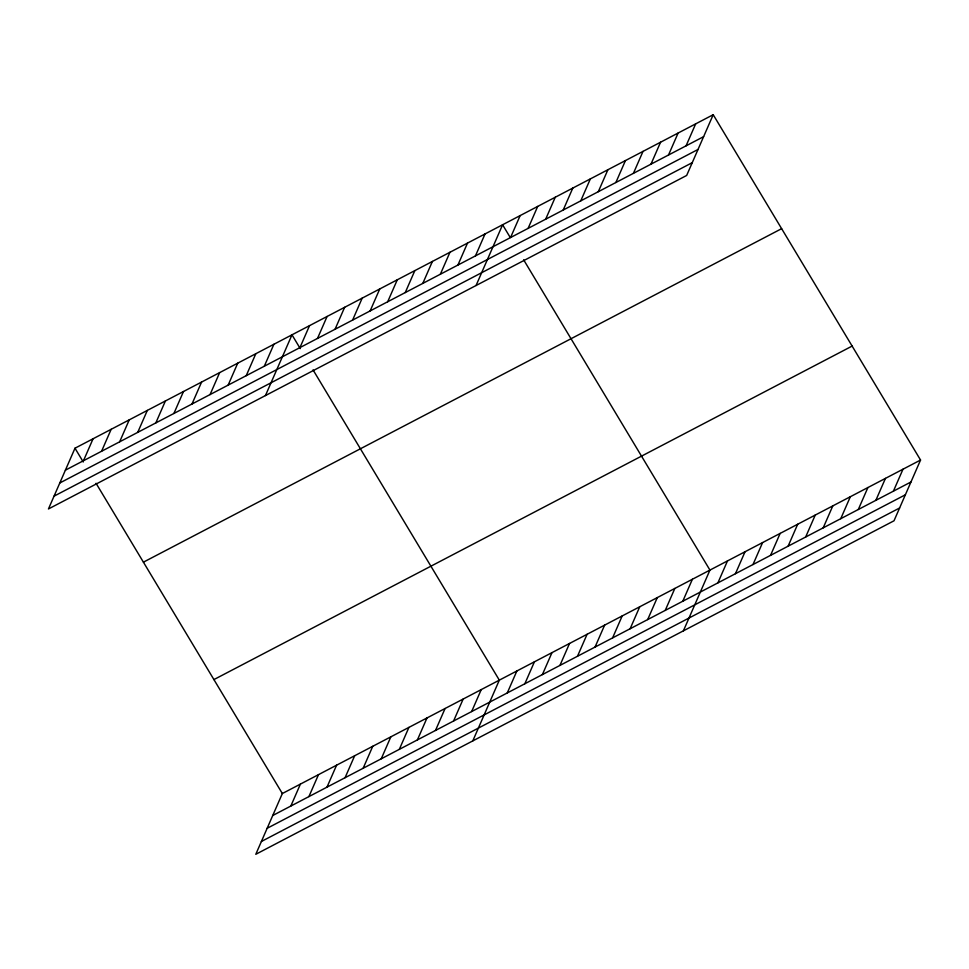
<?xml version="1.0" encoding="UTF-8"?>
<svg xmlns="http://www.w3.org/2000/svg" width="969" height="969" viewBox="0 0 969 969"><rect width="100%" height="100%" fill="white"/><g stroke="black" fill="none" stroke-linecap="round" stroke-linejoin="round"><path stroke-width="1.45" d="M713.208 114.705L74.988 448.211L48.45 508.967L686.658 175.462L713.208 114.705L920.55 460.033L894.012 520.789L255.792 854.295L282.342 793.538L920.55 460.033M83.479 460.723L93.072 438.763M101.563 451.275L111.156 429.315M119.647 441.816L129.24 419.868M137.731 432.368L147.324 410.42M155.815 422.92L165.408 400.96M173.899 413.472L183.492 391.512M191.983 404.025L201.576 382.065M210.067 394.577L219.648 372.617M228.139 385.129L237.732 363.169M246.223 375.681L255.816 353.721M264.307 366.221L273.9 344.274M265.445 395.57L291.984 334.826L300.257 348.598M299.942 347.605L309.535 325.645M317.493 338.435L327.086 316.475M335.044 329.266L344.637 307.306M352.595 320.097L362.188 298.137M370.146 310.916L379.739 288.968M387.697 301.747L397.29 279.799M405.248 292.577L414.841 270.617M422.799 283.408L432.392 261.448M440.35 274.239L449.943 252.279M457.901 265.07L467.494 243.11M475.452 255.889L485.045 233.941M476.058 285.516L502.596 224.772L510.118 237.284M510.554 237.55L520.147 215.59M528.105 228.381L537.698 206.421M545.656 219.212L555.249 197.252M290.833 806.038L300.414 784.091M563.207 210.043L572.8 188.083M308.905 796.591L318.498 774.643M580.758 200.862L590.351 178.914M326.989 787.143L336.582 765.195M598.309 191.692L607.902 169.732M345.073 777.695L354.666 755.735M615.86 182.523L625.453 160.563M363.157 768.247L372.75 746.287M633.411 173.354L643.004 151.394M381.241 758.8L390.834 736.84M650.962 164.185L660.555 142.225M399.325 749.352L408.918 727.392M668.513 155.004L678.106 133.056M417.409 739.904L427.002 717.944M686.064 145.834L695.657 123.887M435.493 730.456L445.086 708.496M453.577 720.997L463.17 699.049M471.649 711.549L481.242 689.601M472.787 740.897L499.326 680.141L313.035 369.879M507.284 692.932L516.877 670.972M524.835 683.763L534.428 661.803M542.386 674.594L551.979 652.634M559.937 665.412L569.53 643.464M577.488 656.243L587.081 634.295M595.039 647.074L604.632 625.114M612.59 637.905L622.183 615.945M630.141 628.736L639.734 606.776M647.692 619.566L657.285 597.607M665.243 610.385L674.836 588.437M682.794 601.216L692.387 579.268M683.399 630.843L709.938 570.087L523.648 259.825M717.896 582.878L727.489 560.918M735.447 573.709L745.04 551.749M752.998 564.539L762.591 542.579M770.549 555.358L780.142 533.41M788.1 546.189L797.693 524.241M805.651 537.02L815.244 515.06M823.202 527.851L832.795 505.891M840.753 518.681L850.346 496.722M858.304 509.5L867.897 487.552M875.855 500.331L885.448 478.383M893.406 491.162L902.999 469.202M65.395 470.171L703.615 136.665M59.812 482.974L698.019 149.468M54.046 496.164L692.254 162.659M143.412 562.165L781.632 228.672M213.919 679.584L852.126 346.078M272.749 815.498L910.957 481.993M267.153 828.301L905.361 494.796M261.388 841.492L899.607 507.986M74.988 448.211L83.261 461.983M96.04 483.277L282.342 793.538"/></g></svg>
